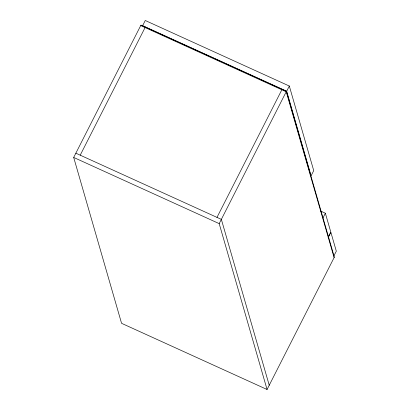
<?xml version="1.0" encoding="UTF-8"?>
<svg xmlns="http://www.w3.org/2000/svg" width="410" height="410" viewBox="0 0 410 410"><rect width="100%" height="100%" fill="white"/><g stroke="black" fill="none" stroke-linecap="round" stroke-linejoin="round"><path stroke-width="0.61" d="M73.687 157.44L140.963 25.087L286.467 91.276L334.34 257.147L267.064 389.5L121.565 323.311L73.687 157.44L219.191 223.629L267.064 389.5M80.216 155.17L145.33 27.07M216.987 217.392L282.101 89.293M219.191 223.629L286.467 91.276M286.672 91.23L289.311 86.028L145.268 20.5L142.624 25.702L286.672 91.23L311.087 175.823L313.732 170.621L289.311 86.028M322.988 217.91L325.366 213.231L320.717 211.114M328.164 237.277L330.808 232.08L325.366 213.231M328.231 237.503L330.87 232.306L336.313 251.156L333.935 255.835M140.722 25.558L286.226 91.748L334.104 257.618M75.85 153.186L221.354 219.376L269.226 385.246"/></g></svg>
